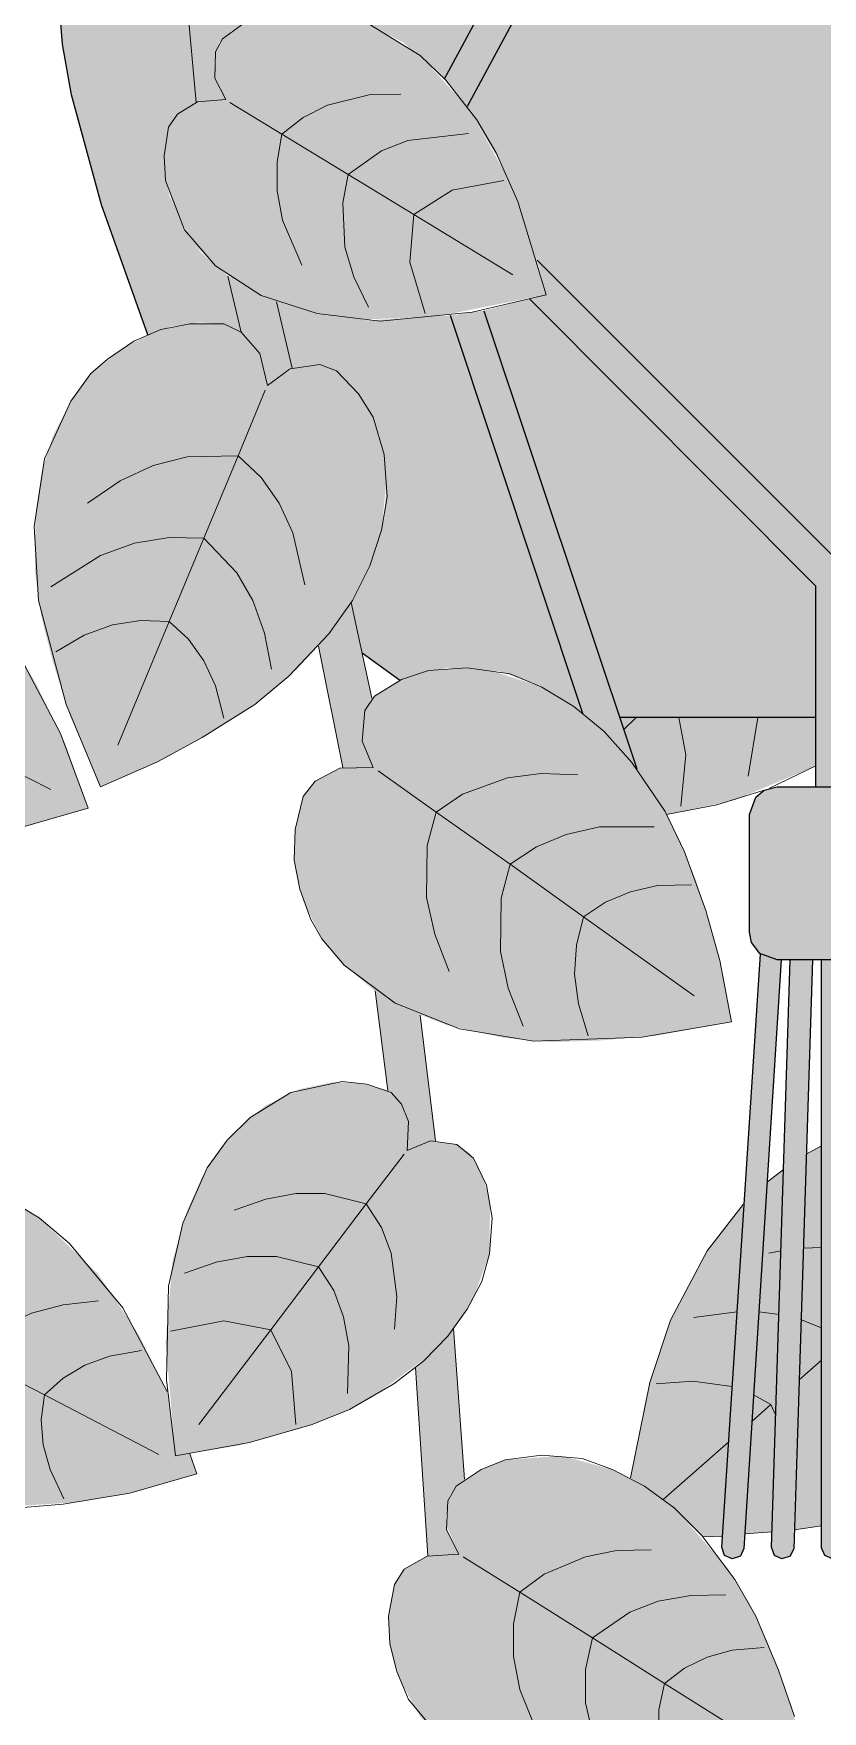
# Model space of a CAD drawing. Header units: centimetres. Extents: x 0 to 879, y -664 to 265.
# Drawn here: x 308.45 to 319.86, y -440.48 to -416.23 of the extents above; entities that cross this region are included whole.
import ezdxf

# ---------------------------------------------------------------- set-up
doc = ezdxf.new("R2010")
doc.units = ezdxf.units.CM
for name, color, linetype, lineweight, true_color in [('VEG-HOJAS', 117, 'Continuous', 18, 0x2e5e38), ('VEG-MACETA', 25, 'Continuous', 25, 0x745440), ('VEG-NERVIOS', 115, 'Continuous', 9, 0x528c5c)]:
    doc.layers.add(name, color=color, linetype=linetype, lineweight=lineweight, true_color=true_color)
doc.layers.add('VEG-RELLENO', color=253, linetype='Continuous', true_color=0x96c896)

# ---------------------------------------------------------------- blocks, each defined once
blk = doc.blocks.new('VEG_Pothos_colgante_ALZADO')
at = {"layer": 'VEG-RELLENO', "true_color": 0xeadcc2}
h = blk.add_hatch(color=254, dxfattribs=at)
h.dxf.hatch_style = 1
h.paths.add_polyline_path([(-0.24, -76.1), (-4.38, -71.95), (-4.14, -71.89), (-4.27, -71.39), (0, -75.66), (0.58, -75.08), (0.32, -76.02), (0.24, -76.1), (0.24, -79), (-0.24, -79)])
h.paths.add_polyline_path([(-2.83, -78.74), (-3.16, -78.34), (-3.61, -77.94), (-5.52, -72.19), (-5.04, -72.12)])
h.paths.add_polyline_path([(-8.62, -66.06), (-8.32, -65.63), (-7, -67.85), (-7.61, -67.76)])
h.paths.add_polyline_path([(-10.61, -62.72), (-10.63, -62.53), (-0.55, -30.93), (-0.34, -31.11), (0, -31.2), (0.34, -31.11), (0.55, -30.93), (10.49, -62.09), (10.24, -62.25), (10.22, -62.5), (10.37, -62.67), (10.63, -62.68), (7.41, -68.1), (7.28, -68.19), (7.28, -67.37), (10.14, -62.57), (0.16, -31.29), (-1.75, -62.5), (4.5, -68.29), (4.62, -68.58), (4.75, -68.52), (5.59, -69.3), (5.37, -69.74), (-1.94, -62.99), (-5.28, -69.17), (-5.61, -68.77), (-2.24, -62.53), (-0.36, -31.91), (-10.14, -62.57), (-9.89, -63), (-10.41, -63.05)])
h.paths.add_polyline_path([(-0.24, -3.17), (0.24, -3.17), (0.24, -28.86), (0, -28.8), (-0.24, -28.86)])
h.paths.add_polyline_path([(5.6, -71.95), (5.19, -71.68), (5.33, -71.26), (5.45, -71.6)])
h.paths.add_polyline_path([(3.35, -78.71), (3.07, -79.23), (2.92, -79.23), (2.81, -79.15), (2.77, -78.92), (3.51, -76.73), (4.05, -76.62)])
h.paths.add_polyline_path([(4.8, -71.54), (4.19, -71.47), (5.24, -70.42), (5.28, -71.06)])
h.paths.add_polyline_path([(6.65, -68.44), (6.61, -68.81), (6.44, -68.79)])
at = {"layer": 'VEG-RELLENO', "true_color": 0x87a96a}
h = blk.add_hatch(color=63, dxfattribs=at)
h.dxf.hatch_style = 1
h.paths.add_polyline_path([(-8.41, -64.42), (-8.55, -64.35), (-8.83, -64.31), (-8.63, -64.06), (-8.56, -63.79), (-8.62, -63.55), (-8.81, -63.36), (-8.71, -62.94), (-8.24, -63.59)])
h.paths.add_polyline_path([(-8.69, -66.82), (-8.69, -68.08), (-8.87, -68.25), (-8.94, -68.52), (-8.91, -68.81), (-8.77, -69.07), (-9.2, -69.11), (-9.3, -68), (-9.27, -66.54), (-8.89, -66.31), (-8.63, -66.08)])
h.paths.add_polyline_path([(-7.81, -72.95), (-8.17, -73.2), (-8.25, -72.79), (-8.55, -72.43), (-8.74, -71.62), (-8.04, -71.99)])
h.paths.add_polyline_path([(-6.96, -76.34), (-6.66, -77.72), (-6.76, -77.9), (-6.81, -78.28), (-6.64, -78.72), (-7.08, -78.72), (-7.43, -76.97)])
h.paths.add_polyline_path([(-5.96, -82.3), (-5.74, -84.12), (-6.15, -84.26), (-6.13, -83.84), (-6.27, -83.53), (-6.43, -83.39), (-6.61, -81.95)])
h.paths.add_polyline_path([(-5.48, -86.83), (-5.32, -89.01), (-5.54, -89.25), (-5.59, -89.55), (-5.56, -89.79), (-5.4, -90.09), (-5.85, -90.11), (-6.03, -87.4)])
h.paths.add_polyline_path([(-5.21, -94.08), (-5.63, -94.2), (-5.56, -93.82), (-5.65, -93.49), (-5.8, -93.3), (-5.79, -92.63), (-5.2, -93.11)])
h.paths.add_polyline_path([(-5.26, -97.13), (-5.28, -98.82), (-5.42, -98.99), (-5.53, -99.36), (-5.44, -99.83), (-5.88, -99.74), (-5.87, -97.62)])
h.paths.add_polyline_path([(-5.09, -103.5), (-4.94, -105.32), (-5.38, -105.38), (-5.28, -104.96), (-5.41, -104.56), (-5.62, -104.38), (-5.73, -103.04)])
h.paths.add_polyline_path([(-4.73, -107.58), (-4.5, -110.13), (-4.64, -110.39), (-4.7, -110.69), (-4.59, -111.12), (-5.04, -111.01), (-5.28, -108.16)])
h.paths.add_polyline_path([(-4.2, -115.88), (-4.59, -116.05), (-4.59, -115.67), (-4.82, -115.26), (-4.84, -114.62), (-4.23, -115.06)])
h.paths.add_polyline_path([(-4.06, -120.24), (-4.26, -120.45), (-4.33, -120.65), (-4.32, -120.95), (-4.2, -121.23), (-4.63, -121.23), (-4.68, -119.65), (-4.09, -119.14)])
h.paths.add_polyline_path([(-7.53, -59.79), (-7.29, -59.7), (-7.02, -59.77), (-6.88, -59.87), (-7.05, -59.88), (-7.27, -60), (-7.44, -60.26), (-7.56, -60.06), (-7.69, -59.97)])
h.paths.add_polyline_path([(-5.88, -61.99), (-5.7, -62.43), (-5.77, -62.59), (-5.91, -62.69), (-6.1, -62.68)])
at = {"layer": 'VEG-RELLENO', "true_color": 0xe08e66}
h = blk.add_hatch(color=11, dxfattribs=at)
h.dxf.hatch_style = 1
h.paths.add_polyline_path([(11.19, -64), (11.24, -66.16), (11.2, -67.56), (11, -69), (10.5, -70.78), (10.38, -70.25), (10.16, -69.7), (9.88, -69.2), (9.43, -68.67), (8.91, -68.31), (8.37, -68.09), (7.82, -68.03), (7.41, -68.1), (9.85, -64)])
h.paths.add_polyline_path([(9.01, -74.44), (8.25, -75.71), (7.89, -76.14), (7.52, -76.5), (6.75, -77.1), (6.11, -77.57), (5.39, -77.49), (5.02, -77.54), (4.81, -77.65), (5.09, -76.23), (5.64, -75.87), (6.13, -75.4), (6.38, -75), (6.59, -74.46), (6.65, -74.05), (6.61, -73.55), (6.43, -73.24), (6.07, -73.05), (6.17, -72.72), (6.67, -73.18), (7.39, -73.7)])
h.paths.add_polyline_path([(3.59, -78), (4.05, -76.62), (4.42, -76.51), (4.21, -77.54), (4.18, -78)])
h.paths.add_polyline_path([(0.24, -78), (0.24, -76.48), (1.12, -76.66), (2.09, -76.76), (2.77, -76.79), (3.51, -76.73), (3.08, -78)])
h.paths.add_polyline_path([(-3.08, -78), (-5.04, -72.12), (-4.38, -71.95), (-0.24, -76.1), (-0.24, -78)])
h.paths.add_polyline_path([(-6.26, -77.46), (-6.8, -77.07), (-6.96, -76.34), (-6.69, -75.81), (-6.48, -75.13), (-6.44, -74.5), (-6.55, -73.92), (-6.78, -73.43), (-7.17, -72.99), (-7.41, -72.9), (-7.81, -72.95), (-8.04, -71.99), (-7.45, -72.16), (-6.72, -72.26), (-5.52, -72.19), (-3.61, -77.94), (-4.2, -77.56), (-4.82, -77.33), (-5.57, -77.28)])
h.paths.add_polyline_path([(-9.9, -72.47), (-10.57, -70.59), (-11, -69), (-11.13, -68.27), (-11.24, -66.86), (-10.58, -66.87), (-10.09, -66.81), (-9.27, -66.54), (-9.3, -68), (-9.2, -69.11), (-9.47, -69.28), (-9.6, -69.47), (-9.66, -70.12), (-9.58, -70.47), (-9.37, -70.95), (-9.13, -71.28), (-8.74, -71.62), (-8.55, -72.43), (-8.8, -72.31), (-9.15, -72.29), (-9.57, -72.35)])
h.paths.add_polyline_path([(5.28, -71.06), (5.33, -71.26), (5.19, -71.68), (4.8, -71.54)])
h.paths.add_polyline_path([(5.37, -69.74), (5.24, -70.42), (4.19, -71.47), (3.66, -71.53), (3.19, -71.69), (2.54, -72.05), (2.1, -72.42), (1.69, -72.88), (1.2, -73.6), (0.91, -74.2), (0.58, -75.08), (0, -75.66), (-4.27, -71.39), (-4.78, -70.01), (-5.28, -69.17), (-2.48, -64), (-0.84, -64)])
h.paths.add_polyline_path([(5.98, -68.87), (5.59, -69.3), (4.75, -68.52), (5.86, -67.98), (6.68, -67.39), (6.7, -67.99), (6.65, -68.44), (6.44, -68.79)])
h.paths.add_polyline_path([(4.11, -66.93), (4.5, -68.29), (-0.13, -64), (4.89, -64), (4.53, -64.37), (4.28, -64.83), (4.14, -65.23), (4.05, -65.82), (4.04, -66.44)])
h.paths.add_polyline_path([(6.79, -64), (9.29, -64), (7.28, -67.37), (7.27, -66.74), (7.64, -65.99), (7.74, -65.51), (7.73, -65.16), (7.6, -64.65), (7.39, -64.32), (7.16, -64.11), (6.82, -64.09)])
h.paths.add_polyline_path([(-6.95, -64), (-3.03, -64), (-5.61, -68.77), (-6.21, -68.24), (-7, -67.85), (-8.32, -65.63), (-8.2, -65.36), (-8.13, -64.94), (-8.19, -64.64), (-8.41, -64.42), (-8.33, -64), (-7.88, -64), (-7.39, -64.47)])
h.paths.add_polyline_path([(-8.63, -66.08), (-7.61, -67.76), (-8.17, -67.83), (-8.69, -68.08), (-8.69, -66.82)])
at = {"layer": 'VEG-RELLENO', "true_color": 0x679c5f}
h = blk.add_hatch(color=83, dxfattribs=at)
h.dxf.hatch_style = 1
h.paths.add_polyline_path([(-4.14, -71.89), (-5.75, -72.21), (-6.9, -72.25), (-7.62, -72.12), (-8.11, -71.97), (-8.55, -71.75), (-8.92, -71.47), (-9.22, -71.17), (-9.49, -70.71), (-9.64, -70.24), (-9.66, -69.88), (-9.6, -69.47), (-9.47, -69.28), (-9.13, -69.08), (-8.77, -69.07), (-8.94, -68.71), (-8.92, -68.38), (-8.82, -68.19), (-8.5, -67.96), (-8.17, -67.83), (-7.43, -67.77), (-6.76, -67.94), (-5.96, -68.43), (-5.25, -69.21), (-4.7, -70.19), (-4.38, -71.01)])
h.paths.add_polyline_path([(-7.54, -69.43), (-7.15, -70.02), (-6.67, -70.53), (-6.14, -70.99), (-5.52, -71.36), (-5.92, -70.76), (-6.4, -70.25), (-6.93, -69.8)], flags=0)
at = {"layer": 'VEG-RELLENO', "true_color": 0xced696}
h = blk.add_hatch(color=71, dxfattribs=at)
h.dxf.hatch_style = 1
h.paths.add_polyline_path([(-7.54, -69.43), (-6.93, -69.8), (-6.4, -70.25), (-5.92, -70.76), (-5.52, -71.36), (-6.14, -70.99), (-6.67, -70.53), (-7.15, -70.02)])
at = {"layer": 'VEG-RELLENO', "true_color": 0x6aa162}
h = blk.add_hatch(color=83, dxfattribs=at)
h.dxf.hatch_style = 1
h.paths.add_polyline_path([(-10.58, -79), (-11.02, -77.98), (-11.27, -77.2), (-11.44, -76.53), (-11.53, -75.88), (-11.52, -75.03), (-11.43, -74.44), (-11.26, -73.91), (-11.01, -73.43), (-10.72, -73.03), (-10.23, -72.64), (-9.71, -72.39), (-9.29, -72.31), (-8.8, -72.31), (-8.55, -72.43), (-8.25, -72.79), (-8.17, -73.2), (-7.78, -72.94), (-7.41, -72.9), (-7.17, -72.99), (-6.85, -73.32), (-6.64, -73.66), (-6.51, -74.05), (-6.44, -74.5), (-6.52, -75.29), (-6.69, -75.81), (-6.94, -76.31), (-7.28, -76.79), (-7.7, -77.26), (-8.18, -77.68), (-8.73, -78.06), (-9.61, -78.57)])
h.paths.add_polyline_path([(-9.31, -74.27), (-9.9, -74.86), (-10.37, -75.51), (-10.77, -76.22), (-11.05, -77), (-10.47, -76.41), (-9.99, -75.76), (-9.6, -75.05)], flags=0)
at = {"layer": 'VEG-RELLENO', "true_color": 0xced696}
h = blk.add_hatch(color=71, dxfattribs=at)
h.dxf.hatch_style = 1
h.paths.add_polyline_path([(-9.31, -74.27), (-9.6, -75.05), (-9.99, -75.76), (-10.47, -76.41), (-11.05, -77), (-10.77, -76.22), (-10.37, -75.51), (-9.9, -74.86)])
at = {"layer": 'VEG-RELLENO', "true_color": 0x679d60}
h = blk.add_hatch(color=83, dxfattribs=at)
h.dxf.hatch_style = 1
h.paths.add_polyline_path([(-10.76, -79.31), (-11.71, -79.59), (-12.43, -79.73), (-13.66, -79.82), (-14.44, -79.73), (-14.97, -79.6), (-15.46, -79.4), (-15.89, -79.14), (-16.24, -78.84), (-16.58, -78.38), (-16.79, -77.91), (-16.86, -77.54), (-16.83, -77.11), (-16.72, -76.91), (-16.37, -76.69), (-15.99, -76.66), (-16.21, -76.28), (-16.22, -75.93), (-16.12, -75.72), (-15.79, -75.44), (-15.46, -75.27), (-14.67, -75.14), (-13.93, -75.27), (-13.46, -75.46), (-13.01, -75.73), (-12.18, -76.51), (-11.82, -76.98), (-11.51, -77.52), (-11.09, -78.38)])
h.paths.add_polyline_path([(-15.13, -77.91), (-14.6, -78.46), (-13.99, -78.92), (-13.34, -79.3), (-12.61, -79.58), (-13.15, -79.02), (-13.76, -78.57), (-14.41, -78.18)], flags=0)
at = {"layer": 'VEG-RELLENO', "true_color": 0x64985d}
h = blk.add_hatch(color=83, dxfattribs=at)
h.dxf.hatch_style = 1
h.paths.add_polyline_path([(-1.46, -82.4), (-2.56, -82.6), (-3.39, -82.67), (-4.09, -82.69), (-4.75, -82.63), (-5.59, -82.44), (-6.15, -82.22), (-6.64, -81.93), (-7.06, -81.58), (-7.38, -81.2), (-7.66, -80.63), (-7.78, -80.06), (-7.77, -79.62), (-7.65, -79.14), (-7.48, -78.92), (-7.06, -78.71), (-6.64, -78.72), (-6.81, -78.28), (-6.76, -77.9), (-6.62, -77.69), (-6.23, -77.45), (-5.84, -77.32), (-5.43, -77.28), (-4.97, -77.31), (-4.2, -77.56), (-3.74, -77.84), (-3.3, -78.2), (-2.9, -78.65), (-2.53, -79.17), (-2.23, -79.73), (-1.97, -80.36), (-1.67, -81.35)])
h.paths.add_polyline_path([(-5.54, -79.66), (-4.88, -80.18), (-4.17, -80.58), (-3.41, -80.9), (-2.6, -81.09), (-3.25, -80.57), (-3.97, -80.17), (-4.72, -79.86)], flags=0)
at = {"layer": 'VEG-RELLENO', "true_color": 0x6aa263}
h = blk.add_hatch(color=83, dxfattribs=at)
h.dxf.hatch_style = 1
h.paths.add_polyline_path([(0.74, -78), (0.52, -78.21), (0.24, -78.41), (0.24, -78)])
h.paths.add_polyline_path([(-0.24, -78.7), (-1.43, -79.2), (-2.4, -79.4), (-2.83, -78.74), (-3.08, -78), (-0.24, -78)])
at = {"layer": 'VEG-RELLENO', "true_color": 0xd3c6af}
h = blk.add_hatch(color=9, dxfattribs=at)
h.dxf.hatch_style = 1
h.paths.add_polyline_path([(1.2, -81.14), (1.08, -81.38), (0.84, -81.5), (-0.8, -81.5), (-1.05, -81.41), (-1.17, -81.25), (-1.2, -81.1), (-1.2, -79.4), (-1.11, -79.15), (-0.99, -79.05), (-0.8, -79), (0.8, -79), (1.05, -79.09), (1.2, -79.36)])
at = {"layer": 'VEG-RELLENO', "true_color": 0xced696}
h = blk.add_hatch(color=71, dxfattribs=at)
h.dxf.hatch_style = 1
h.paths.add_polyline_path([(-5.54, -79.66), (-4.72, -79.86), (-3.97, -80.17), (-3.25, -80.57), (-2.6, -81.09), (-3.41, -80.9), (-4.17, -80.58), (-4.88, -80.18)])
at = {"layer": 'VEG-RELLENO', "true_color": 0xeadcc2}
h = blk.add_hatch(color=254, dxfattribs=at)
h.dxf.hatch_style = 1
h.paths.add_polyline_path([(-1.29, -90.06), (-1.37, -90.15), (-1.48, -90.15), (-1.57, -90.09), (-1.6, -89.99), (-1.04, -81.42), (-0.74, -81.51)])
h.paths.add_polyline_path([(-0.57, -90.05), (-0.64, -90.14), (-0.76, -90.16), (-0.85, -90.1), (-0.88, -89.99), (-0.61, -81.5), (-0.29, -81.5)])
h.paths.add_polyline_path([(0.15, -90.05), (0.09, -90.13), (-0.03, -90.16), (-0.12, -90.1), (-0.16, -90), (-0.16, -81.5), (0.16, -81.5)])
h.paths.add_polyline_path([(0.87, -90.06), (0.8, -90.14), (0.69, -90.16), (0.6, -90.11), (0.56, -90.01), (0.29, -81.5), (0.61, -81.5)])
h.paths.add_polyline_path([(1.59, -90.05), (1.52, -90.14), (1.42, -90.16), (1.32, -90.11), (1.28, -90.01), (0.74, -81.51), (1.04, -81.42), (1.3, -85.3), (1.17, -86.33), (1.18, -87.08), (1.35, -88.47), (1.56, -89.31)])
at = {"layer": 'VEG-RELLENO', "true_color": 0x6ea666}
h = blk.add_hatch(color=83, dxfattribs=at)
h.dxf.hatch_style = 1
h.paths.add_polyline_path([(-9.5, -88.67), (-9.64, -87.02), (-9.54, -85.85), (-9.33, -85.13), (-9.12, -84.65), (-8.85, -84.24), (-8.53, -83.88), (-8.2, -83.61), (-7.7, -83.37), (-7.22, -83.27), (-6.85, -83.28), (-6.45, -83.38), (-6.27, -83.53), (-6.11, -83.9), (-6.15, -84.26), (-5.76, -84.12), (-5.43, -84.17), (-5.24, -84.3), (-5.05, -84.65), (-4.95, -84.99), (-4.96, -85.75), (-5.2, -86.42), (-5.46, -86.81), (-5.79, -87.19), (-6.66, -87.83), (-7.16, -88.08), (-7.71, -88.28), (-8.58, -88.52)])
h.paths.add_polyline_path([(-6.82, -85.32), (-7.29, -85.88), (-7.66, -86.5), (-7.95, -87.16), (-8.13, -87.86), (-7.66, -87.3), (-7.3, -86.68), (-7.01, -86.03)], flags=0)
at = {"layer": 'VEG-RELLENO', "true_color": 0x6da565}
h = blk.add_hatch(color=83, dxfattribs=at)
h.dxf.hatch_style = 1
h.paths.add_polyline_path([(-2.92, -88.99), (-2.64, -87.61), (-2.34, -86.71), (-1.81, -85.71), (-1.29, -85.04), (-1.4, -86.91), (-2, -87.43), (-2.34, -87.84), (-1.44, -87.47), (-1.59, -89.83), (-1.88, -89.84), (-2.43, -89.31)])
h.paths.add_polyline_path([(-0.71, -84.53), (-0.77, -86.47), (-1.07, -86.67), (-0.94, -84.71)])
h.paths.add_polyline_path([(-0.87, -89.77), (-1.27, -89.8), (-1.11, -87.28), (-0.79, -87.07)])
h.paths.add_polyline_path([(-0.38, -84.31), (-0.16, -84.19), (-0.16, -86.13), (-0.44, -86.28)])
h.paths.add_polyline_path([(-0.16, -89.68), (-0.55, -89.74), (-0.46, -86.84), (-0.16, -86.6)])
h.paths.add_polyline_path([(0.37, -84), (0.43, -85.88), (0.16, -85.98), (0.16, -84.06)])
h.paths.add_polyline_path([(0.54, -89.5), (0.16, -89.61), (0.16, -86.31), (0.43, -86.03)])
h.paths.add_polyline_path([(0.89, -83.93), (1.23, -89.23), (0.86, -89.39), (0.69, -83.95)])
h.paths.add_polyline_path([(1.21, -83.93), (1.73, -84.05), (1.45, -84.71), (1.3, -85.3)])
at = {"layer": 'VEG-RELLENO', "true_color": 0x64985d}
h = blk.add_hatch(color=83, dxfattribs=at)
h.dxf.hatch_style = 1
h.paths.add_polyline_path([(-9.19, -88.93), (-10.16, -89.21), (-10.9, -89.34), (-12.16, -89.42), (-12.96, -89.32), (-13.51, -89.17), (-14, -88.96), (-14.44, -88.69), (-14.8, -88.38), (-15.15, -87.91), (-15.36, -87.42), (-15.43, -87.04), (-15.4, -86.61), (-15.28, -86.41), (-14.93, -86.19), (-14.54, -86.16), (-14.76, -85.77), (-14.76, -85.41), (-14.66, -85.19), (-14.32, -84.91), (-13.97, -84.74), (-13.16, -84.61), (-12.4, -84.75), (-11.93, -84.95), (-11.47, -85.23), (-10.62, -86.04), (-10.04, -86.9), (-9.62, -87.74), (-9.5, -88.67), (-9.29, -88.64)])
h.paths.add_polyline_path([(-13.61, -87.35), (-12.89, -87.69), (-12.14, -87.89), (-11.37, -88.01), (-10.58, -88.01), (-11.3, -87.68), (-12.05, -87.47), (-12.82, -87.35)], flags=0)
at = {"layer": 'VEG-RELLENO', "true_color": 0xced696}
h = blk.add_hatch(color=71, dxfattribs=at)
h.dxf.hatch_style = 1
h.paths.add_polyline_path([(-6.82, -85.32), (-7.01, -86.03), (-7.3, -86.68), (-7.66, -87.3), (-8.13, -87.86), (-7.95, -87.16), (-7.66, -86.5), (-7.29, -85.88)])
h = blk.add_hatch(color=71, dxfattribs=at)
h.dxf.hatch_style = 1
h.paths.add_polyline_path([(0.42, -86.05), (0.22, -86.26), (0.16, -86.31), (0.16, -85.98), (0.43, -85.88)])
h.paths.add_polyline_path([(-0.16, -86.6), (-0.46, -86.84), (-0.44, -86.28), (-0.16, -86.13)])
h.paths.add_polyline_path([(-1.11, -87.28), (-1.07, -86.67), (-0.77, -86.47), (-0.79, -87.07)])
h.paths.add_polyline_path([(-1.44, -87.47), (-2.1, -87.77), (-2.34, -87.84), (-2, -87.43), (-1.4, -86.91)])
h = blk.add_hatch(color=71, dxfattribs=at)
h.dxf.hatch_style = 1
h.paths.add_polyline_path([(-13.61, -87.35), (-12.82, -87.35), (-12.05, -87.47), (-11.3, -87.68), (-10.58, -88.01), (-11.37, -88.01), (-12.14, -87.89), (-12.89, -87.69)])
at = {"layer": 'VEG-RELLENO', "true_color": 0x69a062}
h = blk.add_hatch(color=83, dxfattribs=at)
h.dxf.hatch_style = 1
h.paths.add_polyline_path([(-0.35, -93.27), (-1.37, -93.52), (-2.14, -93.62), (-2.8, -93.67), (-3.42, -93.65), (-4.22, -93.51), (-4.75, -93.34), (-5.23, -93.09), (-5.64, -92.78), (-5.96, -92.44), (-6.25, -91.92), (-6.4, -91.39), (-6.42, -90.99), (-6.33, -90.53), (-6.19, -90.31), (-5.8, -90.09), (-5.4, -90.09), (-5.58, -89.68), (-5.56, -89.32), (-5.44, -89.11), (-5.08, -88.87), (-4.73, -88.73), (-3.91, -88.67), (-3.18, -88.87), (-2.72, -89.11), (-2.29, -89.42), (-1.52, -90.29), (-1.2, -90.8), (-0.93, -91.38), (-0.59, -92.29)])
h.paths.add_polyline_path([(-4.32, -90.91), (-3.68, -91.37), (-2.99, -91.72), (-2.27, -91.98), (-1.49, -92.13), (-2.13, -91.67), (-2.82, -91.32), (-3.55, -91.06)], flags=0)
at = {"layer": 'VEG-RELLENO', "true_color": 0xced696}
h = blk.add_hatch(color=71, dxfattribs=at)
h.dxf.hatch_style = 1
h.paths.add_polyline_path([(-4.32, -90.91), (-3.55, -91.06), (-2.82, -91.32), (-2.13, -91.67), (-1.49, -92.13), (-2.27, -91.98), (-2.99, -91.72), (-3.68, -91.37)])
at = {"layer": 'VEG-HOJAS'}
for points in [[(-9.2, -69.11), (-9.3, -68), (-9.27, -66.54)], [(-6.76, -67.94), (-5.96, -68.43), (-5.59, -68.79), (-5.14, -69.36), (-4.86, -69.84), (-4.55, -70.54), (-4.14, -71.89), (-5.21, -72.14), (-6.54, -72.27), (-7.45, -72.16), (-8.26, -71.9), (-8.92, -71.47), (-9.37, -70.95), (-9.64, -70.24), (-9.66, -69.88), (-9.6, -69.47), (-9.47, -69.28), (-9.18, -69.1), (-8.77, -69.07), (-8.93, -68.76), (-8.92, -68.38), (-8.82, -68.19), (-8.5, -67.96)], [(-8.55, -72.43), (-8.74, -71.62)], [(-8.04, -71.99), (-7.81, -72.95)], [(-11.82, -76.98), (-11.16, -78.23), (-10.76, -79.31), (-11.87, -79.63)], [(-6.96, -76.34), (-6.66, -77.72)], [(-7.08, -78.72), (-7.43, -76.97)], [(-0.24, -78.7), (-0.91, -79.02)], [(-0.99, -79.05), (-1.67, -79.26), (-2.4, -79.4)], [(-6.43, -83.39), (-6.61, -81.95)], [(-5.96, -82.3), (-5.74, -84.12)], [(-0.38, -84.31), (-0.16, -84.19)], [(-9.29, -88.64), (-9.19, -88.93), (-10.16, -89.21), (-11.12, -89.37), (-11.76, -89.42)], [(-11.93, -84.95), (-11.47, -85.23), (-11.03, -85.6), (-10.26, -86.53), (-9.62, -87.74)], [(-0.94, -84.71), (-0.71, -84.53)], [(-2.92, -88.99), (-2.64, -87.61), (-2.34, -86.71), (-1.81, -85.71), (-1.29, -85.04)], [(-5.48, -86.83), (-5.32, -89.01)], [(-5.85, -90.11), (-6.03, -87.4)], [(-5.64, -92.78), (-6.13, -92.19), (-6.3, -91.79), (-6.4, -91.39), (-6.42, -90.99), (-6.33, -90.53), (-6.19, -90.31), (-5.86, -90.12), (-5.4, -90.09), (-5.58, -89.74), (-5.56, -89.32), (-5.44, -89.11), (-5.08, -88.87), (-4.73, -88.73), (-4.2, -88.66), (-3.62, -88.71), (-3.18, -88.87), (-2.72, -89.11), (-2.29, -89.42), (-1.89, -89.82), (-1.41, -90.46), (-1.11, -90.99), (-0.78, -91.77), (-0.55, -92.44)], [(-0.16, -89.68), (-0.55, -89.74)], [(-1.59, -89.83), (-1.88, -89.84)], [(-0.87, -89.77), (-1.27, -89.8)]]:
    blk.add_lwpolyline(points, dxfattribs=at)
for points in [[(-10.58, -79), (-11.08, -77.81), (-11.48, -76.31), (-11.54, -75.24), (-11.39, -74.26), (-11.01, -73.43), (-10.72, -73.03), (-10.48, -72.82), (-10.1, -72.56), (-9.71, -72.39), (-9.29, -72.31), (-8.8, -72.31), (-8.55, -72.43), (-8.28, -72.74), (-8.17, -73.2), (-7.84, -72.96), (-7.41, -72.9), (-7.17, -72.99), (-6.85, -73.32), (-6.64, -73.66), (-6.48, -74.2), (-6.44, -74.81), (-6.52, -75.29), (-6.69, -75.81), (-6.94, -76.31), (-7.28, -76.79), (-7.86, -77.4), (-8.35, -77.81), (-9.11, -78.29), (-9.76, -78.64)], [(-1.46, -82.4), (-2.75, -82.62), (-4.32, -82.68), (-5.39, -82.5), (-6.32, -82.13), (-7.06, -81.58), (-7.38, -81.2), (-7.54, -80.92), (-7.7, -80.48), (-7.78, -80.06), (-7.77, -79.62), (-7.65, -79.14), (-7.48, -78.92), (-7.12, -78.73), (-6.64, -78.72), (-6.8, -78.34), (-6.76, -77.9), (-6.62, -77.69), (-6.23, -77.45), (-5.84, -77.32), (-5.28, -77.28), (-4.66, -77.37), (-4.2, -77.56), (-3.74, -77.84), (-3.3, -78.2), (-2.9, -78.65), (-2.42, -79.36), (-2.14, -79.94), (-1.83, -80.79), (-1.63, -81.51)], [(-9.5, -88.67), (-9.63, -87.57), (-9.6, -86.22), (-9.39, -85.31), (-9.04, -84.51), (-8.75, -84.11), (-8.42, -83.78), (-7.83, -83.42), (-7.09, -83.26), (-6.73, -83.3), (-6.38, -83.42), (-6.23, -83.59), (-6.13, -83.84), (-6.15, -84.26), (-5.81, -84.12), (-5.43, -84.17), (-5.19, -84.37), (-5, -84.76), (-4.92, -85.23), (-4.96, -85.75), (-5.07, -86.15), (-5.28, -86.55), (-5.56, -86.94), (-5.91, -87.3), (-6.34, -87.63), (-6.98, -88), (-7.52, -88.22), (-8.43, -88.48)]]:
    blk.add_lwpolyline(points, close=True, dxfattribs=at)
at = {"layer": 'VEG-MACETA'}
for points in [[(-5.61, -68.77), (-2.24, -62.53), (-0.36, -31.91), (-10.14, -62.57), (-9.89, -63)], [(5.37, -69.74), (-1.94, -62.99), (-5.28, -69.17)], [(-9.9, -72.47), (-10.57, -70.59), (-11, -69), (-11.13, -68.27), (-11.24, -66.86)], [(-4.27, -71.39), (0, -75.66), (0.58, -75.08)], [(-0.24, -79), (-0.24, -76.1), (-4.38, -71.95)], [(-3.61, -77.94), (-5.52, -72.19)], [(-5.04, -72.12), (-2.83, -78.74)], [(-6.26, -77.46), (-6.8, -77.07)], [(-0.24, -78), (-3.08, -78)], [(-0.74, -81.5), (-1.28, -90.01), (-1.33, -90.12), (-1.45, -90.16), (-1.56, -90.11), (-1.6, -89.99), (-1.04, -81.42)], [(-0.29, -81.5), (-0.56, -90.01), (-0.61, -90.12), (-0.73, -90.16), (-0.84, -90.11), (-0.88, -89.99), (-0.61, -81.5)], [(0.16, -81.5), (0.16, -90), (0.11, -90.11), (0, -90.16), (-0.11, -90.11), (-0.16, -90), (-0.16, -81.5)]]:
    blk.add_lwpolyline(points, dxfattribs=at)
blk.add_lwpolyline([(1.2, -81.1), (1.08, -81.38), (0.84, -81.5), (-0.8, -81.5), (-1.05, -81.41), (-1.17, -81.25), (-1.2, -81.1), (-1.2, -79.4), (-1.11, -79.15), (-0.99, -79.05), (-0.8, -79), (0.8, -79), (1.05, -79.09), (1.2, -79.36)], close=True, dxfattribs=at)
at = {"layer": 'VEG-NERVIOS'}
for points in [[(-8.71, -69.11), (-7.96, -69.57)], [(-7.96, -69.57), (-7.65, -69.33), (-7.3, -69.15), (-6.7, -69), (-6.24, -68.99)], [(-7.96, -69.57), (-8.03, -69.97), (-8.03, -70.39), (-7.95, -70.81), (-7.67, -71.46)], [(-7.96, -69.57), (-7, -70.15)], [(-7, -70.15), (-6.52, -69.81), (-6.14, -69.66), (-5.26, -69.56)], [(-7, -70.15), (-7.08, -70.56), (-7.05, -71.2), (-6.92, -71.63), (-6.71, -72.07)], [(-7, -70.15), (-6.05, -70.73)], [(-6.05, -70.73), (-5.5, -70.38), (-4.75, -70.24)], [(-6.05, -70.73), (-6.11, -71.42), (-5.89, -72.16)], [(-6.05, -70.73), (-4.62, -71.6)], [(-8.2, -73.27), (-8.59, -74.22)], [(-8.59, -74.22), (-9.33, -74.23), (-9.82, -74.36), (-10.3, -74.58), (-10.77, -74.9)], [(-8.59, -74.22), (-9.09, -75.41)], [(-8.59, -74.22), (-8.26, -74.53), (-8, -74.9), (-7.8, -75.33), (-7.63, -76.08)], [(-9.09, -75.41), (-9.59, -75.4), (-10.09, -75.48), (-10.58, -75.66), (-11.3, -76.11)], [(-9.09, -75.41), (-9.59, -76.61)], [(-9.09, -75.41), (-8.61, -75.91), (-8.38, -76.31), (-8.21, -76.78), (-8.11, -77.3)], [(-9.59, -76.61), (-10, -76.6), (-10.41, -76.66), (-10.82, -76.81), (-11.23, -77.05)], [(-9.59, -76.61), (-10.33, -78.4)], [(-9.59, -76.61), (-9.31, -76.87), (-9.09, -77.18), (-8.92, -77.54), (-8.8, -78.01)], [(-2.84, -78), (-3.02, -78.18)], [(-2.22, -78), (-2.12, -78.54), (-2.19, -79.28)], [(-1.08, -78), (-1.22, -78.85)], [(-12.92, -78.22), (-11.3, -79.04)], [(-6.57, -78.77), (-5.73, -79.37)], [(-5.73, -79.37), (-5.35, -79.11), (-4.7, -78.87), (-4.21, -78.81), (-3.68, -78.83)], [(-5.73, -79.37), (-5.86, -79.85), (-5.87, -80.6), (-5.75, -81.13), (-5.54, -81.67)], [(-5.73, -79.37), (-4.66, -80.12)], [(-4.66, -80.12), (-4.28, -79.87), (-3.85, -79.69), (-3.37, -79.58), (-2.58, -79.58)], [(-4.66, -80.12), (-4.79, -80.61), (-4.8, -81.38), (-4.69, -81.91), (-4.47, -82.46)], [(-4.66, -80.12), (-3.6, -80.88)], [(-3.6, -80.88), (-3.28, -80.67), (-2.92, -80.52), (-2.53, -80.43), (-2.04, -80.42)], [(-3.6, -80.88), (-3.7, -81.29), (-3.73, -81.71), (-3.67, -82.14), (-3.53, -82.6)], [(-3.6, -80.88), (-2, -82.02)], [(-6.19, -84.31), (-6.74, -85.03)], [(-6.74, -85.03), (-7.34, -84.88), (-7.76, -84.88), (-8.19, -84.96), (-8.65, -85.12)], [(-6.74, -85.03), (-7.43, -85.94)], [(-6.74, -85.03), (-6.52, -85.37), (-6.38, -85.74), (-6.3, -86.37), (-6.33, -86.84)], [(-7.43, -85.94), (-8.04, -85.79), (-8.46, -85.79), (-8.91, -85.87), (-9.37, -86.03)], [(-0.74, -85.71), (-0.92, -85.74)], [(-0.16, -85.66), (-0.42, -85.67)], [(-7.43, -85.94), (-8.12, -86.85)], [(-7.43, -85.94), (-7.21, -86.28), (-7.07, -86.66), (-6.99, -87.08), (-7.01, -87.77)], [(-12.5, -87.22), (-11.99, -86.8), (-11.58, -86.61), (-11.12, -86.49), (-10.61, -86.43)], [(-8.12, -86.85), (-8.8, -86.72), (-9.57, -86.87)], [(-1.38, -86.59), (-2.01, -86.67)], [(-0.77, -86.63), (-1.06, -86.59)], [(-0.16, -86.82), (-0.46, -86.7)], [(-8.12, -86.85), (-9.16, -88.22)], [(-8.12, -86.85), (-7.82, -87.45), (-7.76, -88.22)], [(-12.5, -87.22), (-11.39, -87.79)], [(-11.39, -87.79), (-11.12, -87.55), (-10.81, -87.36), (-10.45, -87.23), (-9.99, -87.15)], [(-0.16, -87.29), (-0.48, -87.57)], [(-1.45, -87.67), (-2.02, -87.59), (-2.55, -87.63)], [(-11.39, -87.79), (-11.44, -88.15), (-11.41, -88.51), (-11.31, -88.87), (-11.11, -89.29)], [(-11.39, -87.79), (-9.74, -88.65)], [(-0.89, -87.93), (-1.16, -88.17)], [(-0.89, -87.93), (-1.14, -87.79)], [(-0.89, -87.93), (-0.82, -88.09)], [(-1.5, -88.47), (-2.45, -89.3)], [(-5.34, -90.13), (-4.52, -90.64)], [(-4.52, -90.64), (-4.17, -90.38), (-3.57, -90.13), (-3.12, -90.04), (-2.62, -90.03)], [(-4.52, -90.64), (-4.61, -91.1), (-4.61, -91.57), (-4.52, -92.05), (-4.22, -92.79)], [(-4.52, -90.64), (-3.47, -91.3)], [(-3.47, -91.3), (-2.93, -90.93), (-2.52, -90.77), (-2.05, -90.69), (-1.54, -90.68)], [(-3.47, -91.3), (-3.57, -91.76), (-3.57, -92.24), (-3.4, -92.97), (-3.17, -93.48)], [(-3.47, -91.3), (-2.43, -91.96)], [(-2.43, -91.96), (-2.14, -91.74), (-1.81, -91.58), (-1.45, -91.48), (-0.99, -91.44)], [(-2.43, -91.96), (-2.51, -92.34), (-2.51, -92.74), (-2.44, -93.14), (-2.28, -93.56)], [(-2.43, -91.96), (-0.87, -92.94)]]:
    blk.add_lwpolyline(points, dxfattribs=at)

msp = doc.modelspace()

# ---------------------------------------------------------------- block references
msp.add_blockref('VEG_Pothos_colgante_ALZADO', (320, -348.112))

doc.saveas('drawing.dxf')
